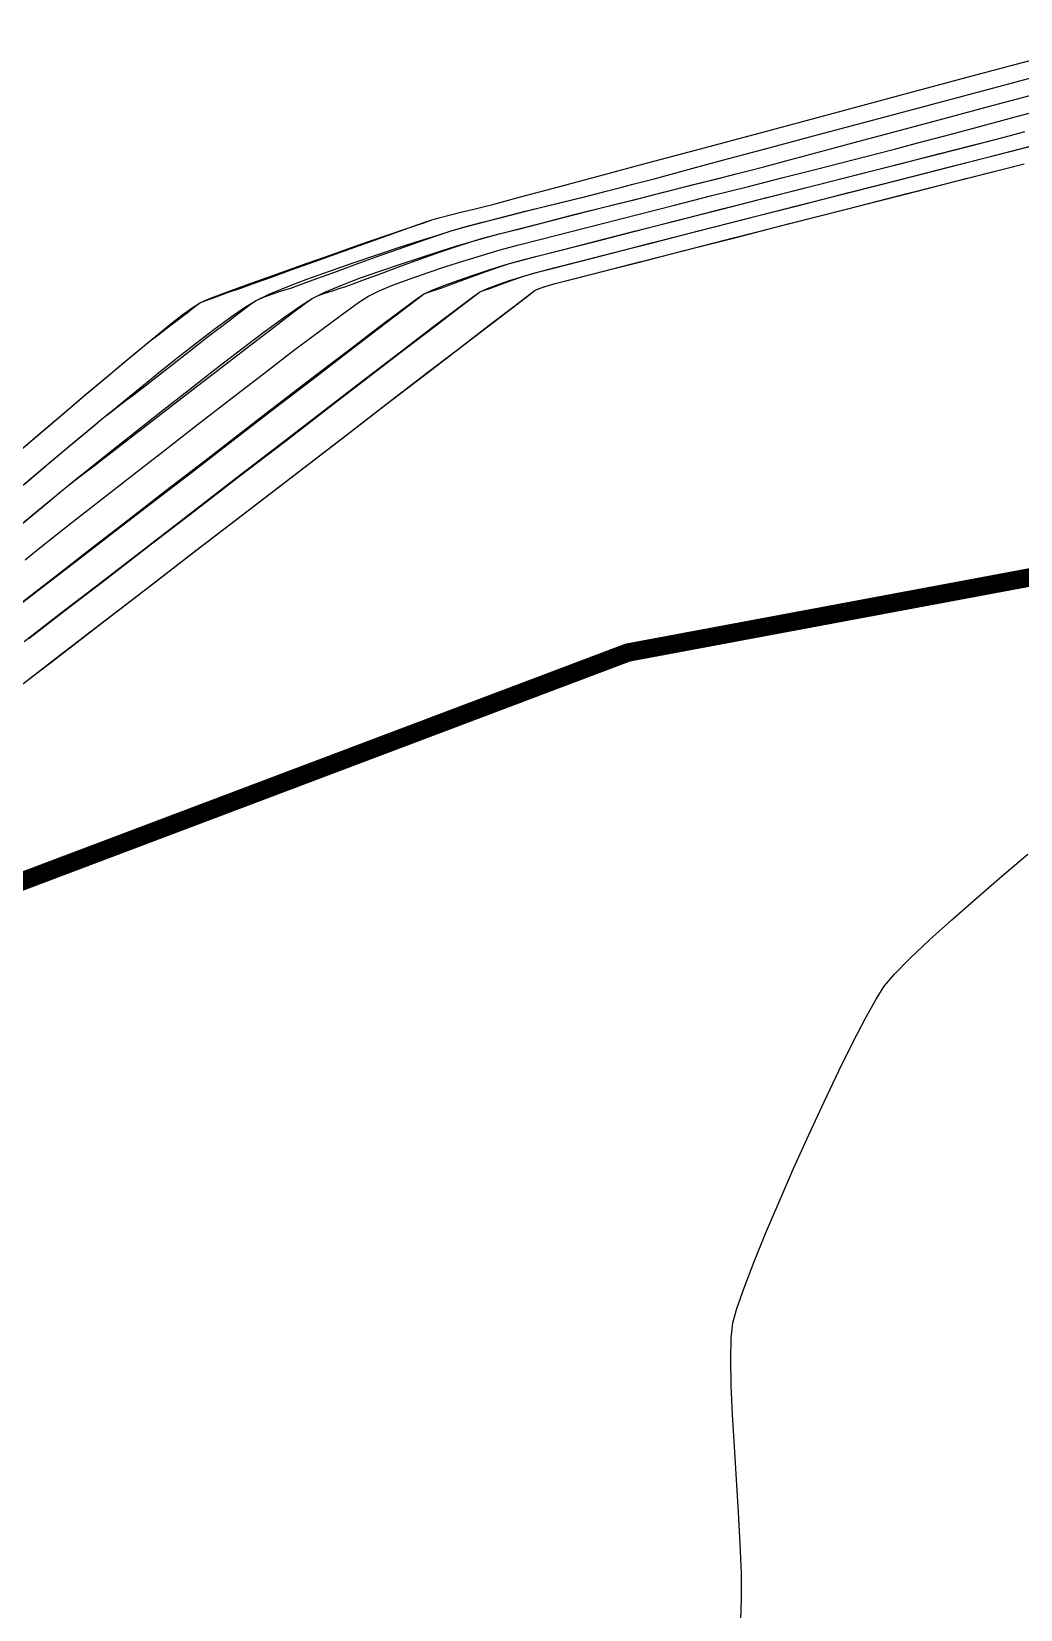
# Model space of a CAD drawing. Header units: metres. Extents: x 708868 to 711043, y 5411316 to 5413138.
# Drawn here: x 709873.8 to 709927.5, y 5412167.7 to 5412253.4 of the extents above; entities that cross this region are included whole.
import ezdxf

# ---------------------------------------------------------------- set-up
doc = ezdxf.new("R2010")
doc.units = ezdxf.units.M
doc.linetypes.add('DASHED', pattern=[0.75, 0.5, -0.25])
for name, color, linetype in [('C-ANNO-TABL', 1, 'Continuous'), ('Rionegro 2010_Contours', 7, 'Continuous'), ('Rionegro 2014_Contours', 7, 'Continuous'), ('Rionegro 2018_Contours', 7, 'Continuous')]:
    doc.layers.add(name, color=color, linetype=linetype)

msp = doc.modelspace()

# ---------------------------------------------------------------- linework, layer by layer
at = {"layer": 'C-ANNO-TABL', "color": 4, "linetype": 'DASHED', "true_color": 0x3dffff, "const_width": 1, "flags": 128}
msp.add_lwpolyline([(711042.543, 5413065.077), (710960.959, 5413110.395), (710928.513, 5413129.625), (710904.958, 5413136.482), (710878.336, 5413137.92), (710860.981, 5413136.789), (710843.249, 5413130.002), (710825.895, 5413114.543), (710808.917, 5413089.658), (710785.526, 5413050.068), (710767.477, 5413018.497), (710750.578, 5412962.402), (710732.947, 5412902.164), (710722.628, 5412876.686), (710711.096, 5412854.241), (710709.275, 5412838.469), (710712.254, 5412799.164), (710711.402, 5412767.16), (710706.844, 5412750.077), (710696.967, 5412735.651), (710677.974, 5412728.438), (710654.043, 5412726.539), (710627.073, 5412724.641), (710606.56, 5412720.465), (710589.801, 5412712.38), (710580.579, 5412698.728), (710577.45, 5412692.07), (710576.617, 5412681.451), (710581.703, 5412658.886), (710586.523, 5412640.581), (710590.138, 5412620.108), (710586.764, 5412609.511), (710569.894, 5412600.358), (710548.445, 5412592.651), (710519.158, 5412593.645), (710507.899, 5412592.671), (710498.04, 5412592.908), (710476.647, 5412590.526), (710453.439, 5412584.652), (710430.062, 5412578.871), (710407.167, 5412571.646), (710393.361, 5412565.35), (710390.566, 5412558.779), (710388.557, 5412550.53), (710383.696, 5412533.008), (710380.563, 5412521.688), (710371.646, 5412514.462), (710365.862, 5412509.886), (710362.006, 5412504.587), (710331.377, 5412455.849), (710322.46, 5412437.304), (710314.748, 5412419.962), (710310.913, 5412404.45), (710310.19, 5412389.517), (710312.359, 5412375.548), (710316.697, 5412365.432), (710327.06, 5412353.871), (710331.95, 5412345.85), (710336.144, 5412343.076), (710341.696, 5412343.548), (710347.662, 5412345.732), (710357.763, 5412346.027), (710373.475, 5412344.551), (710380.943, 5412341.931), (710387.559, 5412337.031), (710390.335, 5412331.128), (710393.229, 5412321.911), (710394.372, 5412314.079), (710391.947, 5412287.733), (710391.947, 5412242.005), (710398.772, 5412181.359), (710397.167, 5412154.922), (710391.094, 5412141.084), (710382.348, 5412135.257), (710365.927, 5412125.119), (710349.52, 5412122.865), (710314.938, 5412100.532), (710310.163, 5412097.449), (710304.075, 5412096.969), (710288.946, 5412103.637), (710260.398, 5412118.748), (710227.162, 5412131.796), (710192.198, 5412139.844), (710067.128, 5412167.234), (710056.514, 5412173.822), (710010.254, 5412214.541), (709997.898, 5412231.696), (709990.986, 5412235.843), (709981.946, 5412236.812), (709941.868, 5412226.346), (709906.208, 5412219.679), (709872.554, 5412206.968), (709858.983, 5412200.97), (709841.485, 5412178.774), (709831.695, 5412162.57), (709826.818, 5412138.119), (709826.096, 5412113.866), (709847.992, 5412057.968), (709847.992, 5412027.524), (709841.153, 5411995.836), (709821.685, 5411967.669), (709785.127, 5411896.003), (709764.498, 5411870.427), (709729.916, 5411841.626), (709687.876, 5411828.101), (709653.609, 5411828.388), (709636.799, 5411836.292), (709611.994, 5411871.534), (709572.151, 5411935.234), (709533.465, 5411953.882), (709461.2, 5411963.077), (709400.577, 5411961.741), (709328.296, 5411946.172), (709283.904, 5411933.17), (709246.821, 5411886.153), (709230.211, 5411871.995), (709186.772, 5411865.786), (709143.573, 5411868.974), (709131.371, 5411871.677), (709115.438, 5411870.35), (709084.203, 5411857.653), (709062.638, 5411854.332), (708913.408, 5411851.538)], dxfattribs=at)
at = {"layer": 'Rionegro 2010_Contours'}
for points in [[(709872.442, 5412230.036, 243), (709873.895, 5412231.284, 243), (709875.325, 5412232.501, 243), (709876.667, 5412233.636, 243), (709877.854, 5412234.635, 243), (709878.82, 5412235.445, 243), (709879.501, 5412236.013, 243), (709879.83, 5412236.286, 243), (709880.181, 5412236.565, 243), (709880.657, 5412236.934, 243), (709881.181, 5412237.334, 243), (709881.674, 5412237.709, 243), (709882.059, 5412238.001, 243), (709882.258, 5412238.152, 243), (709882.478, 5412238.33, 243), (709882.752, 5412238.549, 243), (709882.982, 5412238.709, 243), (709883.271, 5412238.824, 243), (709883.829, 5412239.025, 243), (709884.51, 5412239.263, 243), (709885.168, 5412239.492, 243), (709885.657, 5412239.663, 243), (709886.059, 5412239.808, 243), (709886.845, 5412240.091, 243), (709887.92, 5412240.478, 243), (709889.189, 5412240.935, 243), (709890.557, 5412241.426, 243), (709891.929, 5412241.918, 243), (709893.21, 5412242.376, 243), (709894.305, 5412242.764, 243), (709895.118, 5412243.049, 243), (709895.556, 5412243.196, 243), (709896.002, 5412243.323, 243), (709896.574, 5412243.472, 243), (709897.209, 5412243.631, 243), (709897.845, 5412243.788, 243), (709898.419, 5412243.93, 243), (709898.869, 5412244.044, 243), (709899.328, 5412244.167, 243), (709900.448, 5412244.466, 243), (709902.16, 5412244.925, 243), (709904.396, 5412245.524, 243), (709907.085, 5412246.245, 243), (709910.16, 5412247.069, 243), (709913.55, 5412247.978, 243), (709917.188, 5412248.954, 243), (709921.003, 5412249.977, 243), (709924.927, 5412251.029, 243), (709928.89, 5412252.092, 243)], [(709873.441, 5412228.861, 242), (709874.694, 5412229.92, 242), (709875.816, 5412230.862, 242), (709876.738, 5412231.632, 242), (709877.39, 5412232.174, 242), (709877.703, 5412232.433, 242), (709878.039, 5412232.7, 242), (709878.477, 5412233.038, 242), (709878.95, 5412233.398, 242), (709879.391, 5412233.733, 242), (709879.733, 5412233.993, 242), (709880.052, 5412234.242, 242), (709880.654, 5412234.713, 242), (709881.459, 5412235.343, 242), (709882.386, 5412236.066, 242), (709883.353, 5412236.818, 242), (709884.281, 5412237.535, 242), (709885.087, 5412238.15, 242), (709885.692, 5412238.601, 242), (709886.014, 5412238.821, 242), (709886.377, 5412238.984, 242), (709886.862, 5412239.161, 242), (709887.391, 5412239.338, 242), (709887.886, 5412239.497, 242), (709888.268, 5412239.626, 242), (709888.625, 5412239.756, 242), (709889.307, 5412240.007, 242), (709890.237, 5412240.35, 242), (709891.335, 5412240.752, 242), (709892.524, 5412241.184, 242), (709893.725, 5412241.616, 242), (709894.859, 5412242.017, 242), (709895.848, 5412242.356, 242), (709896.612, 5412242.604, 242), (709897.359, 5412242.819, 242), (709898.31, 5412243.075, 242), (709899.408, 5412243.358, 242), (709900.596, 5412243.657, 242), (709901.816, 5412243.961, 242), (709903.012, 5412244.256, 242), (709904.127, 5412244.532, 242), (709905.104, 5412244.776, 242), (709905.886, 5412244.976, 242), (709906.483, 5412245.135, 242), (709907.636, 5412245.442, 242), (709909.283, 5412245.883, 242), (709911.362, 5412246.439, 242), (709913.813, 5412247.095, 242), (709916.573, 5412247.835, 242), (709919.581, 5412248.641, 242), (709922.776, 5412249.497, 242), (709926.095, 5412250.388, 242), (709929.479, 5412251.295, 242)], [(709872.802, 5412226.273, 241), (709873.828, 5412227.132, 241), (709874.68, 5412227.841, 241), (709875.286, 5412228.342, 241), (709875.575, 5412228.58, 241), (709875.846, 5412228.795, 241), (709876.198, 5412229.067, 241), (709876.578, 5412229.356, 241), (709876.933, 5412229.625, 241), (709877.208, 5412229.835, 241), (709877.557, 5412230.105, 241), (709878.341, 5412230.713, 241), (709879.465, 5412231.583, 241), (709880.831, 5412232.641, 241), (709882.342, 5412233.809, 241), (709883.902, 5412235.014, 241), (709885.414, 5412236.179, 241), (709886.781, 5412237.229, 241), (709887.906, 5412238.088, 241), (709888.693, 5412238.681, 241), (709889.045, 5412238.933, 241), (709889.341, 5412239.066, 241), (709889.736, 5412239.21, 241), (709890.166, 5412239.353, 241), (709890.569, 5412239.484, 241), (709890.88, 5412239.588, 241), (709891.226, 5412239.715, 241), (709891.897, 5412239.962, 241), (709892.804, 5412240.295, 241), (709893.854, 5412240.679, 241), (709894.956, 5412241.077, 241), (709896.02, 5412241.456, 241), (709896.955, 5412241.779, 241), (709897.669, 5412242.011, 241), (709898.241, 5412242.173, 241), (709899.151, 5412242.416, 241), (709900.335, 5412242.723, 241), (709901.73, 5412243.08, 241), (709903.272, 5412243.472, 241), (709904.9, 5412243.884, 241), (709906.549, 5412244.299, 241), (709908.156, 5412244.704, 241), (709909.658, 5412245.082, 241), (709910.992, 5412245.419, 241), (709912.095, 5412245.7, 241), (709912.902, 5412245.908, 241), (709913.599, 5412246.092, 241), (709914.794, 5412246.411, 241), (709916.427, 5412246.847, 241), (709918.434, 5412247.383, 241), (709920.754, 5412248.004, 241), (709923.324, 5412248.693, 241), (709926.083, 5412249.432, 241), (709928.968, 5412250.205, 241)], [(709873.319, 5412222.413, 239), (709874.596, 5412223.397, 239), (709876.232, 5412224.656, 239), (709878.145, 5412226.13, 239), (709880.258, 5412227.757, 239), (709882.49, 5412229.475, 239), (709884.763, 5412231.224, 239), (709886.995, 5412232.942, 239), (709889.109, 5412234.567, 239), (709891.024, 5412236.038, 239), (709892.661, 5412237.294, 239), (709893.94, 5412238.274, 239), (709894.783, 5412238.915, 239), (709895.108, 5412239.158, 239), (709895.318, 5412239.249, 239), (709895.599, 5412239.347, 239), (709895.883, 5412239.439, 239), (709896.102, 5412239.512, 239), (709896.394, 5412239.62, 239), (709896.97, 5412239.832, 239), (709897.714, 5412240.104, 239), (709898.509, 5412240.39, 239), (709899.237, 5412240.646, 239), (709899.782, 5412240.826, 239), (709900.236, 5412240.949, 239), (709901.216, 5412241.204, 239), (709902.644, 5412241.572, 239), (709904.445, 5412242.034, 239), (709906.542, 5412242.569, 239), (709908.858, 5412243.16, 239), (709911.317, 5412243.787, 239), (709913.842, 5412244.43, 239), (709916.356, 5412245.07, 239), (709918.784, 5412245.688, 239), (709921.047, 5412246.264, 239), (709923.071, 5412246.78, 239), (709924.778, 5412247.216, 239), (709926.092, 5412247.553, 239), (709926.936, 5412247.772, 239), (709927.794, 5412247.998, 239)], [(709873.65, 5412220.45, 238), (709875.601, 5412221.952, 238), (709877.794, 5412223.638, 238), (709880.159, 5412225.458, 238), (709882.627, 5412227.356, 238), (709885.13, 5412229.281, 238), (709887.599, 5412231.179, 238), (709889.965, 5412232.998, 238), (709892.158, 5412234.684, 238), (709894.111, 5412236.185, 238), (709895.755, 5412237.446, 238), (709897.02, 5412238.417, 238), (709897.838, 5412239.042, 238), (709898.14, 5412239.27, 238), (709898.312, 5412239.341, 238), (709898.534, 5412239.416, 238), (709898.714, 5412239.475, 238), (709898.938, 5412239.557, 238), (709899.379, 5412239.719, 238), (709899.921, 5412239.916, 238), (709900.446, 5412240.103, 238), (709900.839, 5412240.233, 238), (709901.223, 5412240.335, 238), (709902.16, 5412240.577, 238), (709903.577, 5412240.941, 238), (709905.403, 5412241.409, 238), (709907.567, 5412241.963, 238), (709909.999, 5412242.584, 238), (709912.625, 5412243.255, 238), (709915.376, 5412243.957, 238), (709918.18, 5412244.672, 238), (709920.965, 5412245.383, 238), (709923.66, 5412246.071, 238), (709926.195, 5412246.718, 238), (709928.496, 5412247.306, 238)], [(709872.941, 5412217.685, 237), (709875.15, 5412219.383, 237), (709877.568, 5412221.242, 237), (709880.135, 5412223.215, 237), (709882.791, 5412225.256, 237), (709885.477, 5412227.321, 237), (709888.133, 5412229.363, 237), (709890.701, 5412231.336, 237), (709893.119, 5412233.195, 237), (709895.329, 5412234.894, 237), (709897.272, 5412236.386, 237), (709898.886, 5412237.627, 237), (709900.114, 5412238.571, 237), (709900.896, 5412239.171, 237), (709901.171, 5412239.382, 237), (709901.248, 5412239.41, 237), (709901.325, 5412239.437, 237), (709901.452, 5412239.484, 237), (709901.694, 5412239.572, 237), (709901.896, 5412239.641, 237), (709902.261, 5412239.735, 237), (709903.26, 5412239.991, 237), (709904.814, 5412240.389, 237), (709906.845, 5412240.909, 237), (709909.272, 5412241.53, 237), (709912.017, 5412242.232, 237), (709915.001, 5412242.996, 237), (709918.145, 5412243.799, 237), (709921.37, 5412244.624, 237), (709924.596, 5412245.449, 237), (709927.744, 5412246.254, 237)], [(709912.345, 5412167.085, 236), (709912.392, 5412168.227, 236), (709912.379, 5412169.626, 236), (709912.318, 5412171.219, 236), (709912.226, 5412172.94, 236), (709912.117, 5412174.726, 236), (709912.005, 5412176.514, 236), (709911.906, 5412178.239, 236), (709911.833, 5412179.838, 236), (709911.801, 5412181.246, 236), (709911.825, 5412182.401, 236), (709911.919, 5412183.238, 236), (709912.137, 5412184.026, 236), (709912.525, 5412185.139, 236), (709913.054, 5412186.516, 236), (709913.698, 5412188.098, 236), (709914.429, 5412189.822, 236), (709915.221, 5412191.63, 236), (709916.045, 5412193.461, 236), (709916.874, 5412195.254, 236), (709917.682, 5412196.949, 236), (709918.441, 5412198.486, 236), (709919.123, 5412199.804, 236), (709919.701, 5412200.843, 236), (709920.148, 5412201.543, 236), (709920.706, 5412202.201, 236), (709921.538, 5412203.046, 236), (709922.59, 5412204.04, 236), (709923.811, 5412205.143, 236), (709925.145, 5412206.318, 236), (709926.542, 5412207.525, 236), (709927.947, 5412208.726, 236)]]:
    msp.add_polyline3d(points, dxfattribs=at)
at = {"layer": 'Rionegro 2014_Contours'}
for points in [[(709872.394, 5412229.997, 243), (709873.836, 5412231.235, 243), (709875.259, 5412232.447, 243), (709876.597, 5412233.579, 243), (709877.788, 5412234.581, 243), (709878.766, 5412235.401, 243), (709879.468, 5412235.986, 243), (709879.83, 5412236.286, 243), (709880.247, 5412236.63, 243), (709880.781, 5412237.07, 243), (709881.375, 5412237.55, 243), (709881.976, 5412238.019, 243), (709882.53, 5412238.423, 243), (709882.982, 5412238.709, 243), (709883.431, 5412238.902, 243), (709884.299, 5412239.234, 243), (709885.491, 5412239.673, 243), (709886.916, 5412240.186, 243), (709888.479, 5412240.742, 243), (709890.088, 5412241.309, 243), (709891.65, 5412241.855, 243), (709893.07, 5412242.349, 243), (709894.257, 5412242.758, 243), (709895.116, 5412243.051, 243), (709895.556, 5412243.196, 243), (709896.002, 5412243.323, 243), (709896.574, 5412243.472, 243), (709897.209, 5412243.631, 243), (709897.845, 5412243.788, 243), (709898.419, 5412243.93, 243), (709898.869, 5412244.044, 243), (709899.328, 5412244.167, 243), (709900.448, 5412244.466, 243), (709902.16, 5412244.925, 243), (709904.396, 5412245.524, 243), (709907.085, 5412246.245, 243), (709910.16, 5412247.069, 243), (709913.55, 5412247.978, 243), (709917.188, 5412248.954, 243), (709921.003, 5412249.977, 243), (709924.927, 5412251.029, 243), (709928.89, 5412252.092, 243)], [(709872.943, 5412228.452, 242), (709874.151, 5412229.475, 242), (709875.284, 5412230.427, 242), (709876.289, 5412231.265, 242), (709877.113, 5412231.947, 242), (709877.703, 5412232.433, 242), (709878.29, 5412232.916, 242), (709879.028, 5412233.524, 242), (709879.88, 5412234.223, 242), (709880.81, 5412234.978, 242), (709881.782, 5412235.757, 242), (709882.76, 5412236.525, 242), (709883.708, 5412237.249, 242), (709884.591, 5412237.896, 242), (709885.371, 5412238.431, 242), (709886.014, 5412238.821, 242), (709886.712, 5412239.158, 242), (709887.646, 5412239.548, 242), (709888.756, 5412239.974, 242), (709889.986, 5412240.42, 242), (709891.276, 5412240.869, 242), (709892.569, 5412241.306, 242), (709893.808, 5412241.714, 242), (709894.933, 5412242.077, 242), (709895.887, 5412242.379, 242), (709896.612, 5412242.604, 242), (709897.384, 5412242.827, 242), (709898.347, 5412243.086, 242), (709899.449, 5412243.37, 242), (709900.633, 5412243.669, 242), (709901.846, 5412243.97, 242), (709903.033, 5412244.263, 242), (709904.138, 5412244.535, 242), (709905.107, 5412244.777, 242), (709905.886, 5412244.976, 242), (709906.483, 5412245.135, 242), (709907.636, 5412245.442, 242), (709909.283, 5412245.883, 242), (709911.362, 5412246.439, 242), (709913.813, 5412247.095, 242), (709916.573, 5412247.835, 242), (709919.581, 5412248.641, 242), (709922.776, 5412249.497, 242), (709926.095, 5412250.388, 242), (709929.479, 5412251.295, 242)], [(709873.218, 5412226.633, 241), (709874.149, 5412227.406, 241), (709874.951, 5412228.067, 241), (709875.575, 5412228.58, 241), (709876.171, 5412229.064, 241), (709877.054, 5412229.774, 241), (709878.166, 5412230.663, 241), (709879.45, 5412231.684, 241), (709880.849, 5412232.789, 241), (709882.305, 5412233.932, 241), (709883.761, 5412235.065, 241), (709885.161, 5412236.141, 241), (709886.446, 5412237.113, 241), (709887.56, 5412237.934, 241), (709888.446, 5412238.556, 241), (709889.045, 5412238.933, 241), (709889.738, 5412239.27, 241), (709890.617, 5412239.638, 241), (709891.63, 5412240.024, 241), (709892.727, 5412240.415, 241), (709893.856, 5412240.799, 241), (709894.965, 5412241.163, 241), (709896.005, 5412241.495, 241), (709896.923, 5412241.782, 241), (709897.669, 5412242.011, 241), (709898.325, 5412242.199, 241), (709899.289, 5412242.458, 241), (709900.503, 5412242.774, 241), (709901.907, 5412243.134, 241), (709903.442, 5412243.524, 241), (709905.049, 5412243.929, 241), (709906.67, 5412244.336, 241), (709908.245, 5412244.731, 241), (709909.714, 5412245.099, 241), (709911.02, 5412245.428, 241), (709912.102, 5412245.702, 241), (709912.902, 5412245.908, 241), (709913.599, 5412246.092, 241), (709914.794, 5412246.411, 241), (709916.427, 5412246.847, 241), (709918.434, 5412247.383, 241), (709920.754, 5412248.004, 241), (709923.324, 5412248.693, 241), (709926.083, 5412249.432, 241), (709928.968, 5412250.205, 241)], [(709873.448, 5412224.727, 240), (709873.972, 5412225.148, 240), (709874.872, 5412225.861, 240), (709876.085, 5412226.816, 240), (709877.547, 5412227.963, 240), (709879.196, 5412229.253, 240), (709880.97, 5412230.636, 240), (709882.805, 5412232.061, 240), (709884.637, 5412233.479, 240), (709886.406, 5412234.839, 240), (709888.046, 5412236.094, 240), (709889.497, 5412237.191, 240), (709890.694, 5412238.082, 240), (709891.575, 5412238.717, 240), (709892.077, 5412239.045, 240), (709892.691, 5412239.341, 240), (709893.478, 5412239.664, 240), (709894.383, 5412240.001, 240), (709895.349, 5412240.338, 240), (709896.322, 5412240.662, 240), (709897.246, 5412240.959, 240), (709898.066, 5412241.216, 240), (709898.726, 5412241.419, 240), (709899.268, 5412241.571, 240), (709900.213, 5412241.822, 240), (709901.496, 5412242.155, 240), (709903.054, 5412242.555, 240), (709904.825, 5412243.007, 240), (709906.746, 5412243.496, 240), (709908.753, 5412244.005, 240), (709910.783, 5412244.519, 240), (709912.773, 5412245.022, 240), (709914.66, 5412245.5, 240), (709916.382, 5412245.936, 240), (709917.874, 5412246.315, 240), (709919.074, 5412246.621, 240), (709919.919, 5412246.84, 240), (709920.706, 5412247.048, 240), (709921.899, 5412247.365, 240), (709923.44, 5412247.776, 240), (709925.271, 5412248.265, 240), (709927.334, 5412248.817, 240), (709929.572, 5412249.416, 240)], [(709872.59, 5412221.873, 239), (709873.804, 5412222.82, 239), (709875.324, 5412224.003, 239), (709877.087, 5412225.372, 239), (709879.034, 5412226.881, 239), (709881.102, 5412228.482, 239), (709883.23, 5412230.127, 239), (709885.358, 5412231.769, 239), (709887.425, 5412233.359, 239), (709889.368, 5412234.851, 239), (709891.128, 5412236.196, 239), (709892.643, 5412237.347, 239), (709893.853, 5412238.256, 239), (709894.694, 5412238.875, 239), (709895.108, 5412239.158, 239), (709895.613, 5412239.397, 239), (709896.269, 5412239.66, 239), (709897.018, 5412239.932, 239), (709897.802, 5412240.198, 239), (709898.563, 5412240.446, 239), (709899.242, 5412240.66, 239), (709899.782, 5412240.826, 239), (709900.275, 5412240.961, 239), (709901.283, 5412241.225, 239), (709902.73, 5412241.599, 239), (709904.542, 5412242.063, 239), (709906.642, 5412242.6, 239), (709908.955, 5412243.19, 239), (709911.406, 5412243.814, 239), (709913.92, 5412244.453, 239), (709916.421, 5412245.089, 239), (709918.833, 5412245.703, 239), (709921.082, 5412246.275, 239), (709923.093, 5412246.787, 239), (709924.788, 5412247.22, 239), (709926.095, 5412247.554, 239), (709926.936, 5412247.772, 239), (709927.794, 5412247.998, 239)], [(709873.393, 5412220.276, 238), (709875.361, 5412221.797, 238), (709877.564, 5412223.497, 238), (709879.934, 5412225.325, 238), (709882.404, 5412227.229, 238), (709884.908, 5412229.158, 238), (709887.379, 5412231.06, 238), (709889.749, 5412232.882, 238), (709891.954, 5412234.574, 238), (709893.925, 5412236.085, 238), (709895.596, 5412237.361, 238), (709896.899, 5412238.352, 238), (709897.77, 5412239.005, 238), (709898.14, 5412239.27, 238), (709898.574, 5412239.468, 238), (709899.153, 5412239.685, 238), (709899.785, 5412239.901, 238), (709900.378, 5412240.091, 238), (709900.839, 5412240.233, 238), (709901.243, 5412240.341, 238), (709902.195, 5412240.588, 238), (709903.623, 5412240.955, 238), (709905.456, 5412241.425, 238), (709907.624, 5412241.98, 238), (709910.056, 5412242.601, 238), (709912.681, 5412243.272, 238), (709915.427, 5412243.972, 238), (709918.225, 5412244.686, 238), (709921.004, 5412245.395, 238), (709923.692, 5412246.081, 238), (709926.218, 5412246.725, 238), (709928.513, 5412247.311, 238)], [(709872.904, 5412217.662, 237), (709875.11, 5412219.359, 237), (709877.524, 5412221.216, 237), (709880.086, 5412223.187, 237), (709882.738, 5412225.227, 237), (709885.421, 5412227.29, 237), (709888.074, 5412229.331, 237), (709890.64, 5412231.303, 237), (709893.059, 5412233.162, 237), (709895.272, 5412234.862, 237), (709897.219, 5412236.358, 237), (709898.842, 5412237.603, 237), (709900.081, 5412238.552, 237), (709900.877, 5412239.161, 237), (709901.171, 5412239.382, 237), (709901.388, 5412239.474, 237), (709901.668, 5412239.569, 237), (709901.896, 5412239.641, 237), (709902.266, 5412239.737, 237), (709903.269, 5412239.994, 237), (709904.826, 5412240.393, 237), (709906.859, 5412240.913, 237), (709909.287, 5412241.535, 237), (709912.033, 5412242.237, 237), (709915.017, 5412243, 237), (709918.16, 5412243.804, 237), (709921.383, 5412244.628, 237), (709924.607, 5412245.452, 237), (709927.754, 5412246.257, 237)], [(709912.345, 5412167.085, 236), (709912.392, 5412168.227, 236), (709912.379, 5412169.626, 236), (709912.318, 5412171.219, 236), (709912.226, 5412172.94, 236), (709912.117, 5412174.726, 236), (709912.005, 5412176.514, 236), (709911.906, 5412178.239, 236), (709911.833, 5412179.838, 236), (709911.801, 5412181.246, 236), (709911.825, 5412182.401, 236), (709911.919, 5412183.238, 236), (709912.137, 5412184.026, 236), (709912.525, 5412185.139, 236), (709913.054, 5412186.516, 236), (709913.698, 5412188.098, 236), (709914.429, 5412189.822, 236), (709915.221, 5412191.63, 236), (709916.045, 5412193.461, 236), (709916.874, 5412195.254, 236), (709917.682, 5412196.949, 236), (709918.441, 5412198.486, 236), (709919.123, 5412199.804, 236), (709919.701, 5412200.843, 236), (709920.148, 5412201.543, 236), (709920.706, 5412202.201, 236), (709921.538, 5412203.046, 236), (709922.59, 5412204.04, 236), (709923.811, 5412205.143, 236), (709925.145, 5412206.318, 236), (709926.542, 5412207.525, 236), (709927.947, 5412208.726, 236)]]:
    msp.add_polyline3d(points, dxfattribs=at)
at = {"layer": 'Rionegro 2018_Contours'}
for points in [[(709872.394, 5412229.997, 243), (709873.836, 5412231.235, 243), (709875.259, 5412232.447, 243), (709876.597, 5412233.579, 243), (709877.788, 5412234.581, 243), (709878.766, 5412235.401, 243), (709879.468, 5412235.986, 243), (709879.83, 5412236.286, 243), (709880.247, 5412236.63, 243), (709880.781, 5412237.07, 243), (709881.375, 5412237.55, 243), (709881.976, 5412238.019, 243), (709882.53, 5412238.423, 243), (709882.982, 5412238.709, 243), (709883.431, 5412238.902, 243), (709884.299, 5412239.234, 243), (709885.491, 5412239.673, 243), (709886.916, 5412240.186, 243), (709888.479, 5412240.742, 243), (709890.088, 5412241.309, 243), (709891.65, 5412241.855, 243), (709893.07, 5412242.349, 243), (709894.257, 5412242.758, 243), (709895.116, 5412243.051, 243), (709895.556, 5412243.196, 243), (709896.002, 5412243.323, 243), (709896.574, 5412243.472, 243), (709897.209, 5412243.631, 243), (709897.845, 5412243.788, 243), (709898.419, 5412243.93, 243), (709898.869, 5412244.044, 243), (709899.328, 5412244.167, 243), (709900.448, 5412244.466, 243), (709902.16, 5412244.925, 243), (709904.396, 5412245.524, 243), (709907.085, 5412246.245, 243), (709910.16, 5412247.069, 243), (709913.55, 5412247.978, 243), (709917.188, 5412248.954, 243), (709921.003, 5412249.977, 243), (709924.927, 5412251.029, 243), (709928.89, 5412252.092, 243)], [(709872.943, 5412228.452, 242), (709874.151, 5412229.475, 242), (709875.284, 5412230.427, 242), (709876.289, 5412231.265, 242), (709877.113, 5412231.947, 242), (709877.703, 5412232.433, 242), (709878.29, 5412232.916, 242), (709879.028, 5412233.524, 242), (709879.88, 5412234.223, 242), (709880.81, 5412234.978, 242), (709881.782, 5412235.757, 242), (709882.76, 5412236.525, 242), (709883.708, 5412237.249, 242), (709884.591, 5412237.896, 242), (709885.371, 5412238.431, 242), (709886.014, 5412238.821, 242), (709886.712, 5412239.158, 242), (709887.646, 5412239.548, 242), (709888.756, 5412239.974, 242), (709889.986, 5412240.42, 242), (709891.276, 5412240.869, 242), (709892.569, 5412241.306, 242), (709893.808, 5412241.714, 242), (709894.933, 5412242.077, 242), (709895.887, 5412242.379, 242), (709896.612, 5412242.604, 242), (709897.384, 5412242.827, 242), (709898.347, 5412243.086, 242), (709899.449, 5412243.37, 242), (709900.633, 5412243.669, 242), (709901.846, 5412243.97, 242), (709903.033, 5412244.263, 242), (709904.138, 5412244.535, 242), (709905.107, 5412244.777, 242), (709905.886, 5412244.976, 242), (709906.483, 5412245.135, 242), (709907.636, 5412245.442, 242), (709909.283, 5412245.883, 242), (709911.362, 5412246.439, 242), (709913.813, 5412247.095, 242), (709916.573, 5412247.835, 242), (709919.581, 5412248.641, 242), (709922.776, 5412249.497, 242), (709926.095, 5412250.388, 242), (709929.479, 5412251.295, 242)], [(709873.218, 5412226.633, 241), (709874.149, 5412227.406, 241), (709874.951, 5412228.067, 241), (709875.575, 5412228.58, 241), (709876.171, 5412229.064, 241), (709877.054, 5412229.774, 241), (709878.166, 5412230.663, 241), (709879.45, 5412231.684, 241), (709880.849, 5412232.789, 241), (709882.305, 5412233.932, 241), (709883.761, 5412235.065, 241), (709885.161, 5412236.141, 241), (709886.446, 5412237.113, 241), (709887.56, 5412237.934, 241), (709888.446, 5412238.556, 241), (709889.045, 5412238.933, 241), (709889.738, 5412239.27, 241), (709890.617, 5412239.638, 241), (709891.63, 5412240.024, 241), (709892.727, 5412240.415, 241), (709893.856, 5412240.799, 241), (709894.965, 5412241.163, 241), (709896.005, 5412241.495, 241), (709896.923, 5412241.782, 241), (709897.669, 5412242.011, 241), (709898.325, 5412242.199, 241), (709899.289, 5412242.458, 241), (709900.503, 5412242.774, 241), (709901.907, 5412243.134, 241), (709903.442, 5412243.524, 241), (709905.049, 5412243.929, 241), (709906.67, 5412244.336, 241), (709908.245, 5412244.731, 241), (709909.714, 5412245.099, 241), (709911.02, 5412245.428, 241), (709912.102, 5412245.702, 241), (709912.902, 5412245.908, 241), (709913.599, 5412246.092, 241), (709914.794, 5412246.411, 241), (709916.427, 5412246.847, 241), (709918.434, 5412247.383, 241), (709920.754, 5412248.004, 241), (709923.324, 5412248.693, 241), (709926.083, 5412249.432, 241), (709928.968, 5412250.205, 241)], [(709873.448, 5412224.727, 240), (709873.972, 5412225.148, 240), (709874.872, 5412225.861, 240), (709876.085, 5412226.816, 240), (709877.547, 5412227.963, 240), (709879.196, 5412229.253, 240), (709880.97, 5412230.636, 240), (709882.805, 5412232.061, 240), (709884.637, 5412233.479, 240), (709886.406, 5412234.839, 240), (709888.046, 5412236.094, 240), (709889.497, 5412237.191, 240), (709890.694, 5412238.082, 240), (709891.575, 5412238.717, 240), (709892.077, 5412239.045, 240), (709892.691, 5412239.341, 240), (709893.478, 5412239.664, 240), (709894.383, 5412240.001, 240), (709895.349, 5412240.338, 240), (709896.322, 5412240.662, 240), (709897.246, 5412240.959, 240), (709898.066, 5412241.216, 240), (709898.726, 5412241.419, 240), (709899.268, 5412241.571, 240), (709900.213, 5412241.822, 240), (709901.496, 5412242.155, 240), (709903.054, 5412242.555, 240), (709904.825, 5412243.007, 240), (709906.746, 5412243.496, 240), (709908.753, 5412244.005, 240), (709910.783, 5412244.519, 240), (709912.773, 5412245.022, 240), (709914.66, 5412245.5, 240), (709916.382, 5412245.936, 240), (709917.874, 5412246.315, 240), (709919.074, 5412246.621, 240), (709919.919, 5412246.84, 240), (709920.706, 5412247.048, 240), (709921.899, 5412247.365, 240), (709923.44, 5412247.776, 240), (709925.271, 5412248.265, 240), (709927.334, 5412248.817, 240), (709929.572, 5412249.416, 240)], [(709872.59, 5412221.873, 239), (709873.804, 5412222.82, 239), (709875.324, 5412224.003, 239), (709877.087, 5412225.372, 239), (709879.034, 5412226.881, 239), (709881.102, 5412228.482, 239), (709883.23, 5412230.127, 239), (709885.358, 5412231.769, 239), (709887.425, 5412233.359, 239), (709889.368, 5412234.851, 239), (709891.128, 5412236.196, 239), (709892.643, 5412237.347, 239), (709893.853, 5412238.256, 239), (709894.694, 5412238.875, 239), (709895.108, 5412239.158, 239), (709895.613, 5412239.397, 239), (709896.269, 5412239.66, 239), (709897.018, 5412239.932, 239), (709897.802, 5412240.198, 239), (709898.563, 5412240.446, 239), (709899.242, 5412240.66, 239), (709899.782, 5412240.826, 239), (709900.275, 5412240.961, 239), (709901.283, 5412241.225, 239), (709902.73, 5412241.599, 239), (709904.542, 5412242.063, 239), (709906.642, 5412242.6, 239), (709908.955, 5412243.19, 239), (709911.406, 5412243.814, 239), (709913.92, 5412244.453, 239), (709916.421, 5412245.089, 239), (709918.833, 5412245.703, 239), (709921.082, 5412246.275, 239), (709923.093, 5412246.787, 239), (709924.788, 5412247.22, 239), (709926.095, 5412247.554, 239), (709926.936, 5412247.772, 239), (709927.794, 5412247.998, 239)], [(709873.393, 5412220.276, 238), (709875.361, 5412221.797, 238), (709877.564, 5412223.497, 238), (709879.934, 5412225.325, 238), (709882.404, 5412227.229, 238), (709884.908, 5412229.158, 238), (709887.379, 5412231.06, 238), (709889.749, 5412232.882, 238), (709891.954, 5412234.574, 238), (709893.925, 5412236.085, 238), (709895.596, 5412237.361, 238), (709896.899, 5412238.352, 238), (709897.77, 5412239.005, 238), (709898.14, 5412239.27, 238), (709898.574, 5412239.468, 238), (709899.153, 5412239.685, 238), (709899.785, 5412239.901, 238), (709900.378, 5412240.091, 238), (709900.839, 5412240.233, 238), (709901.243, 5412240.341, 238), (709902.195, 5412240.588, 238), (709903.623, 5412240.955, 238), (709905.456, 5412241.425, 238), (709907.624, 5412241.98, 238), (709910.056, 5412242.601, 238), (709912.681, 5412243.272, 238), (709915.427, 5412243.972, 238), (709918.225, 5412244.686, 238), (709921.004, 5412245.395, 238), (709923.692, 5412246.081, 238), (709926.218, 5412246.725, 238), (709928.513, 5412247.311, 238)], [(709872.904, 5412217.662, 237), (709875.11, 5412219.359, 237), (709877.524, 5412221.216, 237), (709880.086, 5412223.187, 237), (709882.738, 5412225.227, 237), (709885.421, 5412227.29, 237), (709888.074, 5412229.331, 237), (709890.64, 5412231.303, 237), (709893.059, 5412233.162, 237), (709895.272, 5412234.862, 237), (709897.219, 5412236.358, 237), (709898.842, 5412237.603, 237), (709900.081, 5412238.552, 237), (709900.877, 5412239.161, 237), (709901.171, 5412239.382, 237), (709901.388, 5412239.474, 237), (709901.668, 5412239.569, 237), (709901.896, 5412239.641, 237), (709902.266, 5412239.737, 237), (709903.269, 5412239.994, 237), (709904.826, 5412240.393, 237), (709906.859, 5412240.913, 237), (709909.287, 5412241.535, 237), (709912.033, 5412242.237, 237), (709915.017, 5412243, 237), (709918.16, 5412243.804, 237), (709921.383, 5412244.628, 237), (709924.607, 5412245.452, 237), (709927.754, 5412246.257, 237)], [(709912.345, 5412167.085, 236), (709912.392, 5412168.227, 236), (709912.379, 5412169.626, 236), (709912.318, 5412171.219, 236), (709912.226, 5412172.94, 236), (709912.117, 5412174.726, 236), (709912.005, 5412176.514, 236), (709911.906, 5412178.239, 236), (709911.833, 5412179.838, 236), (709911.801, 5412181.246, 236), (709911.825, 5412182.401, 236), (709911.919, 5412183.238, 236), (709912.137, 5412184.026, 236), (709912.525, 5412185.139, 236), (709913.054, 5412186.516, 236), (709913.698, 5412188.098, 236), (709914.429, 5412189.822, 236), (709915.221, 5412191.63, 236), (709916.045, 5412193.461, 236), (709916.874, 5412195.254, 236), (709917.682, 5412196.949, 236), (709918.441, 5412198.486, 236), (709919.123, 5412199.804, 236), (709919.701, 5412200.843, 236), (709920.148, 5412201.543, 236), (709920.706, 5412202.201, 236), (709921.538, 5412203.046, 236), (709922.59, 5412204.04, 236), (709923.811, 5412205.143, 236), (709925.145, 5412206.318, 236), (709926.542, 5412207.525, 236), (709927.947, 5412208.726, 236)]]:
    msp.add_polyline3d(points, dxfattribs=at)

doc.saveas('drawing.dxf')
